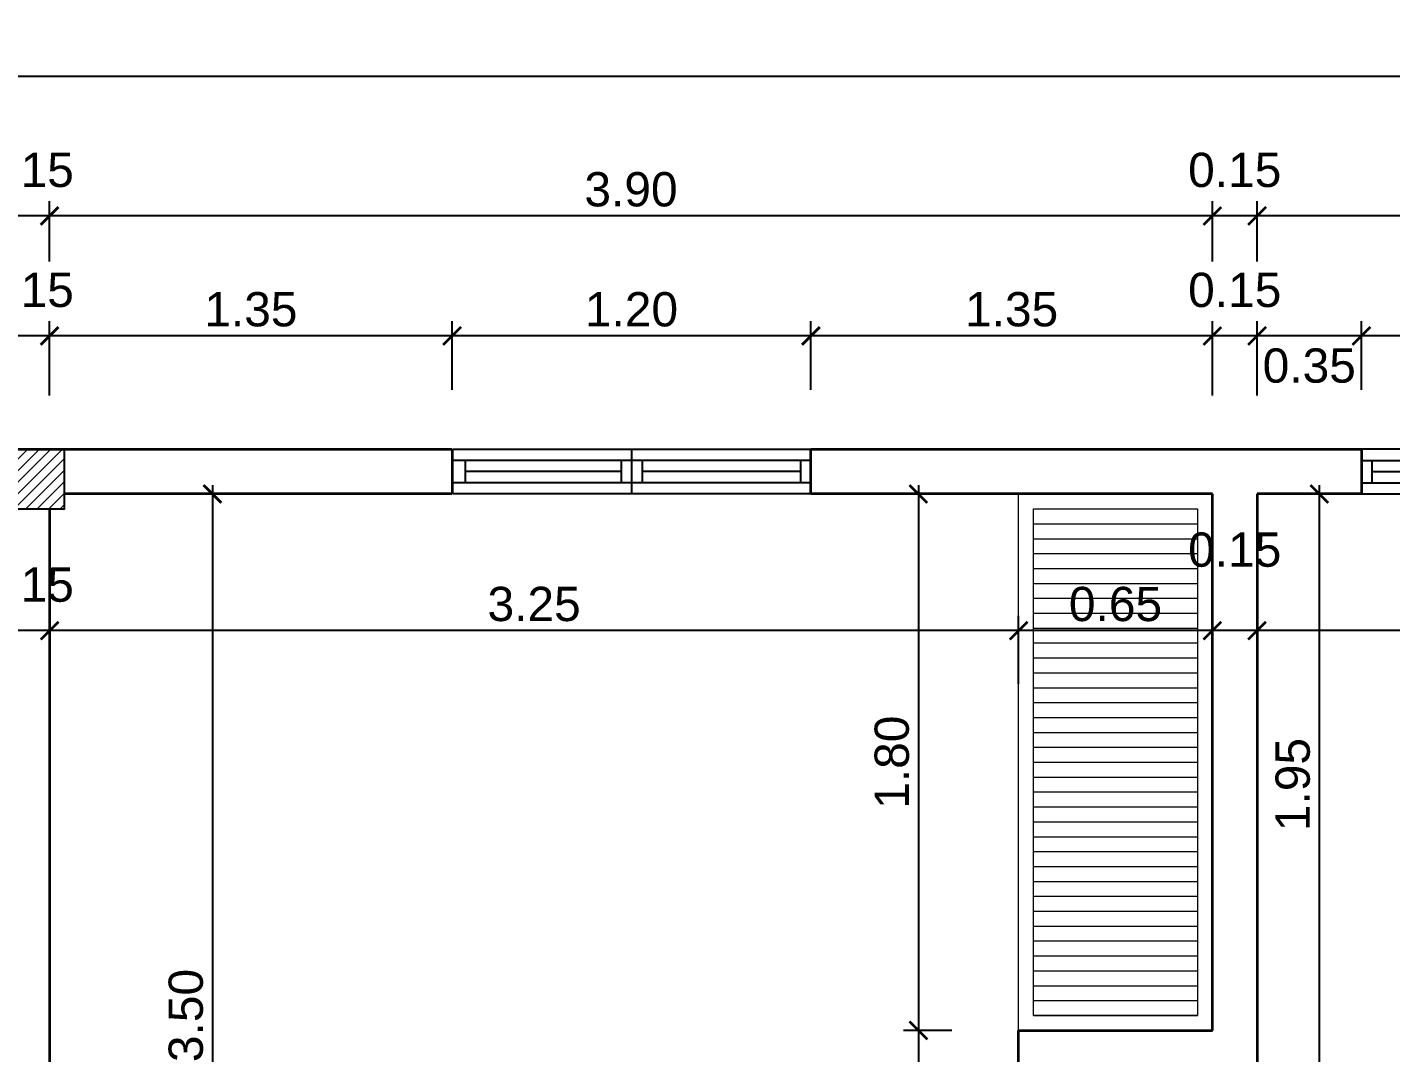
# Model space of a CAD drawing. Header units: feet. Extents: x -417 to 46, y -646 to -218.
# Drawn here: x -93.92 to -89.347, y -507.96 to -504.519 of the extents above; entities that cross this region are included whole.
import ezdxf

# ---------------------------------------------------------------- set-up
doc = ezdxf.new("R2010")
doc.units = ezdxf.units.FT
doc.header["$MEASUREMENT"] = 0
for name, color, linetype, lineweight in [('A-WALL', 4, 'Continuous', 25), ('closet', 8, 'Continuous', 5), ('DIM-COTAS', 1, 'Continuous', 5), ('Piso', 8, 'Continuous', 9), ('TXT', 2, 'Continuous', 9)]:
    doc.layers.add(name, color=color, linetype=linetype, lineweight=lineweight)
for name, color, linetype in [('columna', 9, 'Continuous'), ('DIM', 10, 'Continuous'), ('PERT-VENT', 2, 'Continuous')]:
    doc.layers.add(name, color=color, linetype=linetype)
doc.styles.add('ads', font='trebuc.ttf', dxfattribs={"height": 0.14})
doc.styles.get("Standard").update_dxf_attribs({"font": 'arial.ttf', "height": 0.115})
doc.dimstyles.new('KEILY', dxfattribs={"dimtxt": 0.115, "dimasz": 0.06, "dimexe": 0.05, "dimexo": 0.2, "dimgap": 0.03, "dimtad": 1, "dimzin": 1, "dimdsep": 46, "dimtxsty": 'Standard', "dimblk": 'ARCHTICK', "dimcen": 2.5, "dimdle": 0.03, "dimclrd": 256, "dimclre": 256, "dimclrt": 7, "dimadec": 0, "dimazin": 0, "dimtfac": 1, "dimtmove": 2, "dimatfit": 3, "dimfxl": 0.2, "dimfxlon": 1, "dimtolj": 1, "dimtzin": 1, "dimarcsym": 0})

# ---------------------------------------------------------------- blocks, each defined once
blk = doc.blocks.new('A$C59FC24C1')
at = {"layer": 'PERT-VENT', "extrusion": (-2.36783e-12, 8.94772e-16, -1)}
for p, q in [((0, 0), (0, 1.2)), ((0.0375, 1.2), (0.0375, 0)), ((0.1125, 1.2), (0.1125, 0)), ((0.15, 1.2), (0.15, 0)), ((0.0375, 1.165), (0.1125, 1.165)), ((0.0375, 1.165), (0.1125, 1.165)), ((0.075, 1.165), (0.075, 0.635)), ((0.15, 0.6), (0, 0.6)), ((0.1125, 0.635), (0.0375, 0.635)), ((0.1125, 0.565), (0.0375, 0.565)), ((0.075, 0.565), (0.075, 0.0404)), ((0.0375, 0.0404), (0.1125, 0.0404))]:
    blk.add_line(p, q, dxfattribs=at)
blk = doc.blocks.new('_ArchTick')
at = {"layer": 'DIM-COTAS', "color": 0, "const_width": 0.15}
blk.add_lwpolyline([(-0.5, -0.5), (0.5, 0.5)], dxfattribs=at)
blk = doc.blocks.new('*D2155')
at = {"layer": 'Defpoints', "color": 0, "transparency": 16777216}
for p in [(-89.4454, -505.5546), (-89.4454, -505.935), (-88.2454, -505.935)]:
    blk.add_point(p, dxfattribs=at)
at = {"layer": 'DIM', "lineweight": -2, "transparency": 16777216}
for p, q in [((-89.4454, -505.735), (-89.4454, -505.5046)), ((-88.2454, -505.735), (-88.2454, -505.5046)), ((-88.2154, -505.5546), (-89.4754, -505.5546))]:
    blk.add_line(p, q, dxfattribs=at)
at = {"layer": 'DIM', "lineweight": -2, "transparency": 16777216, "xscale": 0.06, "yscale": 0.06, "zscale": 0.06, "rotation": 180}
blk.add_blockref('_ArchTick', (-89.4454, -505.5546), dxfattribs=at)
at = {"layer": 'DIM', "lineweight": -2, "transparency": 16777216, "xscale": 0.06, "yscale": 0.06, "zscale": 0.06}
blk.add_blockref('_ArchTick', (-88.2454, -505.5546), dxfattribs=at)
at = {"layer": 'DIM', "color": 7, "transparency": 16777216, "insert": (-88.8454, -505.4659), "char_height": 0.115, "attachment_point": 5}
blk.add_mtext('\\A1;1.20', dxfattribs=at)
blk = doc.blocks.new('*D2156')
at = {"layer": 'Defpoints', "color": 0, "transparency": 16777216}
for p in [(-89.7954, -505.5546), (-89.4454, -505.935), (-89.7954, -506.085)]:
    blk.add_point(p, dxfattribs=at)
at = {"layer": 'DIM', "lineweight": -2, "transparency": 16777216}
for p, q in [((-89.7954, -505.7546), (-89.7954, -505.5046)), ((-89.4454, -505.735), (-89.4454, -505.5046)), ((-89.4154, -505.5546), (-89.8254, -505.5546))]:
    blk.add_line(p, q, dxfattribs=at)
at = {"layer": 'DIM', "lineweight": -2, "transparency": 16777216, "xscale": 0.06, "yscale": 0.06, "zscale": 0.06, "rotation": 180}
blk.add_blockref('_ArchTick', (-89.7954, -505.5546), dxfattribs=at)
at = {"layer": 'DIM', "lineweight": -2, "transparency": 16777216, "xscale": 0.06, "yscale": 0.06, "zscale": 0.06}
blk.add_blockref('_ArchTick', (-89.4454, -505.5546), dxfattribs=at)
at = {"layer": 'DIM', "color": 7, "transparency": 16777216, "insert": (-89.6204, -505.6547), "char_height": 0.115, "attachment_point": 5}
blk.add_mtext('\\A1;0.35', dxfattribs=at)
blk = doc.blocks.new('*D2147')
at = {"layer": 'Defpoints', "color": 0, "transparency": 16777216}
for p in [(-89.9454, -505.5546), (-89.9454, -506.085), (-89.7954, -506.085)]:
    blk.add_point(p, dxfattribs=at)
at = {"layer": 'DIM', "lineweight": -2, "transparency": 16777216}
for p, q in [((-89.9454, -505.7546), (-89.9454, -505.5046)), ((-89.7954, -505.7546), (-89.7954, -505.5046)), ((-89.7654, -505.5546), (-89.9754, -505.5546))]:
    blk.add_line(p, q, dxfattribs=at)
at = {"layer": 'DIM', "lineweight": -2, "transparency": 16777216, "xscale": 0.06, "yscale": 0.06, "zscale": 0.06, "rotation": 180}
blk.add_blockref('_ArchTick', (-89.9454, -505.5546), dxfattribs=at)
at = {"layer": 'DIM', "lineweight": -2, "transparency": 16777216, "xscale": 0.06, "yscale": 0.06, "zscale": 0.06}
blk.add_blockref('_ArchTick', (-89.7954, -505.5546), dxfattribs=at)
at = {"layer": 'DIM', "color": 7, "transparency": 16777216, "insert": (-89.8704, -505.4009), "char_height": 0.115, "attachment_point": 5}
blk.add_mtext('\\A1;0.15', dxfattribs=at)
blk = doc.blocks.new('*D2148')
at = {"layer": 'Defpoints', "color": 0, "transparency": 16777216}
for p in [(-91.2922, -505.5546), (-91.2922, -505.935), (-89.9454, -506.085)]:
    blk.add_point(p, dxfattribs=at)
at = {"layer": 'DIM', "lineweight": -2, "transparency": 16777216}
for p, q in [((-91.2922, -505.735), (-91.2922, -505.5046)), ((-89.9454, -505.7546), (-89.9454, -505.5046)), ((-89.9154, -505.5546), (-91.3222, -505.5546))]:
    blk.add_line(p, q, dxfattribs=at)
at = {"layer": 'DIM', "lineweight": -2, "transparency": 16777216, "xscale": 0.06, "yscale": 0.06, "zscale": 0.06, "rotation": 180}
blk.add_blockref('_ArchTick', (-91.2922, -505.5546), dxfattribs=at)
at = {"layer": 'DIM', "lineweight": -2, "transparency": 16777216, "xscale": 0.06, "yscale": 0.06, "zscale": 0.06}
blk.add_blockref('_ArchTick', (-89.9454, -505.5546), dxfattribs=at)
at = {"layer": 'DIM', "color": 7, "transparency": 16777216, "insert": (-90.6188, -505.4658), "char_height": 0.115, "attachment_point": 5}
blk.add_mtext('\\A1;1.35', dxfattribs=at)
blk = doc.blocks.new('*D2149')
at = {"layer": 'Defpoints', "color": 0, "transparency": 16777216}
for p in [(-92.4954, -505.5546), (-92.4954, -505.935), (-91.2922, -505.935)]:
    blk.add_point(p, dxfattribs=at)
at = {"layer": 'DIM', "lineweight": -2, "transparency": 16777216}
for p, q in [((-92.4954, -505.735), (-92.4954, -505.5046)), ((-91.2922, -505.735), (-91.2922, -505.5046)), ((-91.2622, -505.5546), (-92.5254, -505.5546))]:
    blk.add_line(p, q, dxfattribs=at)
at = {"layer": 'DIM', "lineweight": -2, "transparency": 16777216, "xscale": 0.06, "yscale": 0.06, "zscale": 0.06, "rotation": 180}
blk.add_blockref('_ArchTick', (-92.4954, -505.5546), dxfattribs=at)
at = {"layer": 'DIM', "lineweight": -2, "transparency": 16777216, "xscale": 0.06, "yscale": 0.06, "zscale": 0.06}
blk.add_blockref('_ArchTick', (-91.2922, -505.5546), dxfattribs=at)
at = {"layer": 'DIM', "color": 7, "transparency": 16777216, "insert": (-91.8938, -505.4659), "char_height": 0.115, "attachment_point": 5}
blk.add_mtext('\\A1;1.20', dxfattribs=at)
blk = doc.blocks.new('*D2150')
at = {"layer": 'Defpoints', "color": 0, "transparency": 16777216}
for p in [(-93.8454, -505.5546), (-92.4954, -505.935), (-93.8454, -506.085)]:
    blk.add_point(p, dxfattribs=at)
at = {"layer": 'DIM', "lineweight": -2, "transparency": 16777216}
for p, q in [((-93.8454, -505.7546), (-93.8454, -505.5046)), ((-92.4954, -505.735), (-92.4954, -505.5046)), ((-92.4654, -505.5546), (-93.8754, -505.5546))]:
    blk.add_line(p, q, dxfattribs=at)
at = {"layer": 'DIM', "lineweight": -2, "transparency": 16777216, "xscale": 0.06, "yscale": 0.06, "zscale": 0.06, "rotation": 180}
blk.add_blockref('_ArchTick', (-93.8454, -505.5546), dxfattribs=at)
at = {"layer": 'DIM', "lineweight": -2, "transparency": 16777216, "xscale": 0.06, "yscale": 0.06, "zscale": 0.06}
blk.add_blockref('_ArchTick', (-92.4954, -505.5546), dxfattribs=at)
at = {"layer": 'DIM', "color": 7, "transparency": 16777216, "insert": (-93.1704, -505.4658), "char_height": 0.115, "attachment_point": 5}
blk.add_mtext('\\A1;1.35', dxfattribs=at)
blk = doc.blocks.new('*D2151')
at = {"layer": 'Defpoints', "color": 0, "transparency": 16777216}
for p in [(-93.9954, -505.5546), (-93.9954, -505.935), (-93.8454, -506.085)]:
    blk.add_point(p, dxfattribs=at)
at = {"layer": 'DIM', "lineweight": -2, "transparency": 16777216}
for p, q in [((-93.9954, -505.735), (-93.9954, -505.5046)), ((-93.8454, -505.7546), (-93.8454, -505.5046)), ((-93.8154, -505.5546), (-94.0254, -505.5546))]:
    blk.add_line(p, q, dxfattribs=at)
at = {"layer": 'DIM', "lineweight": -2, "transparency": 16777216, "xscale": 0.06, "yscale": 0.06, "zscale": 0.06, "rotation": 180}
blk.add_blockref('_ArchTick', (-93.9954, -505.5546), dxfattribs=at)
at = {"layer": 'DIM', "lineweight": -2, "transparency": 16777216, "xscale": 0.06, "yscale": 0.06, "zscale": 0.06}
blk.add_blockref('_ArchTick', (-93.8454, -505.5546), dxfattribs=at)
at = {"layer": 'DIM', "color": 7, "transparency": 16777216, "insert": (-93.9204, -505.4009), "char_height": 0.115, "attachment_point": 5}
blk.add_mtext('\\A1;0.15', dxfattribs=at)
blk = doc.blocks.new('*D2142')
at = {"layer": 'Defpoints', "color": 0, "transparency": 16777216}
for p in [(-89.7954, -505.1519), (-89.7954, -505.5046), (-86.5454, -505.5046)]:
    blk.add_point(p, dxfattribs=at)
at = {"layer": 'DIM', "lineweight": -2, "transparency": 16777216}
for p, q in [((-89.7954, -505.3046), (-89.7954, -505.1019)), ((-86.5454, -505.3046), (-86.5454, -505.1019)), ((-86.5154, -505.1519), (-89.8254, -505.1519))]:
    blk.add_line(p, q, dxfattribs=at)
at = {"layer": 'DIM', "lineweight": -2, "transparency": 16777216, "xscale": 0.06, "yscale": 0.06, "zscale": 0.06, "rotation": 180}
blk.add_blockref('_ArchTick', (-89.7954, -505.1519), dxfattribs=at)
at = {"layer": 'DIM', "lineweight": -2, "transparency": 16777216, "xscale": 0.06, "yscale": 0.06, "zscale": 0.06}
blk.add_blockref('_ArchTick', (-86.5454, -505.1519), dxfattribs=at)
at = {"layer": 'DIM', "color": 7, "transparency": 16777216, "insert": (-88.1704, -505.0632), "char_height": 0.115, "attachment_point": 5}
blk.add_mtext('\\A1;3.25', dxfattribs=at)
blk = doc.blocks.new('*D2143')
at = {"layer": 'Defpoints', "color": 0, "transparency": 16777216}
for p in [(-89.9454, -505.1519), (-89.9454, -505.5046), (-89.7954, -505.5046)]:
    blk.add_point(p, dxfattribs=at)
at = {"layer": 'DIM', "lineweight": -2, "transparency": 16777216}
for p, q in [((-89.9454, -505.3046), (-89.9454, -505.1019)), ((-89.7954, -505.3046), (-89.7954, -505.1019)), ((-89.7654, -505.1519), (-89.9754, -505.1519))]:
    blk.add_line(p, q, dxfattribs=at)
at = {"layer": 'DIM', "lineweight": -2, "transparency": 16777216, "xscale": 0.06, "yscale": 0.06, "zscale": 0.06, "rotation": 180}
blk.add_blockref('_ArchTick', (-89.9454, -505.1519), dxfattribs=at)
at = {"layer": 'DIM', "lineweight": -2, "transparency": 16777216, "xscale": 0.06, "yscale": 0.06, "zscale": 0.06}
blk.add_blockref('_ArchTick', (-89.7954, -505.1519), dxfattribs=at)
at = {"layer": 'DIM', "color": 7, "transparency": 16777216, "insert": (-89.8704, -504.9982), "char_height": 0.115, "attachment_point": 5}
blk.add_mtext('\\A1;0.15', dxfattribs=at)
blk = doc.blocks.new('*D2144')
at = {"layer": 'Defpoints', "color": 0, "transparency": 16777216}
for p in [(-93.8454, -505.1519), (-93.8454, -505.5046), (-89.9454, -505.5046)]:
    blk.add_point(p, dxfattribs=at)
at = {"layer": 'DIM', "lineweight": -2, "transparency": 16777216}
for p, q in [((-93.8454, -505.3046), (-93.8454, -505.1019)), ((-89.9454, -505.3046), (-89.9454, -505.1019)), ((-89.9154, -505.1519), (-93.8754, -505.1519))]:
    blk.add_line(p, q, dxfattribs=at)
at = {"layer": 'DIM', "lineweight": -2, "transparency": 16777216, "xscale": 0.06, "yscale": 0.06, "zscale": 0.06, "rotation": 180}
blk.add_blockref('_ArchTick', (-93.8454, -505.1519), dxfattribs=at)
at = {"layer": 'DIM', "lineweight": -2, "transparency": 16777216, "xscale": 0.06, "yscale": 0.06, "zscale": 0.06}
blk.add_blockref('_ArchTick', (-89.9454, -505.1519), dxfattribs=at)
at = {"layer": 'DIM', "color": 7, "transparency": 16777216, "insert": (-91.8954, -505.0632), "char_height": 0.115, "attachment_point": 5}
blk.add_mtext('\\A1;3.90', dxfattribs=at)
blk = doc.blocks.new('*D2145')
at = {"layer": 'Defpoints', "color": 0, "transparency": 16777216}
for p in [(-93.9954, -505.1519), (-93.9954, -505.5046), (-93.8454, -505.5046)]:
    blk.add_point(p, dxfattribs=at)
at = {"layer": 'DIM', "lineweight": -2, "transparency": 16777216}
for p, q in [((-93.9954, -505.3046), (-93.9954, -505.1019)), ((-93.8454, -505.3046), (-93.8454, -505.1019)), ((-93.8154, -505.1519), (-94.0254, -505.1519))]:
    blk.add_line(p, q, dxfattribs=at)
at = {"layer": 'DIM', "lineweight": -2, "transparency": 16777216, "xscale": 0.06, "yscale": 0.06, "zscale": 0.06, "rotation": 180}
blk.add_blockref('_ArchTick', (-93.9954, -505.1519), dxfattribs=at)
at = {"layer": 'DIM', "lineweight": -2, "transparency": 16777216, "xscale": 0.06, "yscale": 0.06, "zscale": 0.06}
blk.add_blockref('_ArchTick', (-93.8454, -505.1519), dxfattribs=at)
at = {"layer": 'DIM', "color": 7, "transparency": 16777216, "insert": (-93.9204, -504.9982), "char_height": 0.115, "attachment_point": 5}
blk.add_mtext('\\A1;0.15', dxfattribs=at)
blk = doc.blocks.new('*D2157')
at = {"layer": 'Defpoints', "color": 0, "transparency": 16777216}
for p in [(-86.3954, -504.6829), (-108.1954, -505.1519), (-86.3954, -505.1519)]:
    blk.add_point(p, dxfattribs=at)
at = {"layer": 'DIM', "lineweight": -2, "transparency": 16777216}
for p, q in [((-108.1954, -504.8829), (-108.1954, -504.6329)), ((-86.3954, -504.8829), (-86.3954, -504.6329)), ((-108.2254, -504.6829), (-86.3654, -504.6829))]:
    blk.add_line(p, q, dxfattribs=at)
at = {"layer": 'DIM', "lineweight": -2, "transparency": 16777216, "xscale": 0.06, "yscale": 0.06, "zscale": 0.06, "rotation": 180}
blk.add_blockref('_ArchTick', (-108.1954, -504.6829), dxfattribs=at)
at = {"layer": 'DIM', "lineweight": -2, "transparency": 16777216, "xscale": 0.06, "yscale": 0.06, "zscale": 0.06}
blk.add_blockref('_ArchTick', (-86.3954, -504.6829), dxfattribs=at)
at = {"layer": 'DIM', "color": 7, "transparency": 16777216, "insert": (-97.2954, -504.5942), "char_height": 0.115, "attachment_point": 5}
blk.add_mtext('\\A1;21.80', dxfattribs=at)
blk = doc.blocks.new('*D2379')
at = {"layer": 'Defpoints', "color": 0, "transparency": 16777216}
for p in [(-89.7954, -506.085), (-89.7954, -508.035), (-89.5867, -508.035)]:
    blk.add_point(p, dxfattribs=at)
at = {"layer": 'DIM', "lineweight": -2, "transparency": 16777216}
for p, q in [((-89.5867, -506.055), (-89.5867, -508.065)), ((-89.5954, -506.085), (-89.5367, -506.085)), ((-89.5954, -508.035), (-89.5367, -508.035))]:
    blk.add_line(p, q, dxfattribs=at)
at = {"layer": 'DIM', "lineweight": -2, "transparency": 16777216, "xscale": 0.06, "yscale": 0.06, "zscale": 0.06}
for p, rotation in [((-89.5867, -506.085), 90), ((-89.5867, -508.035), 270)]:
    blk.add_blockref('_ArchTick', p, dxfattribs=dict(at, rotation=rotation))
at = {"layer": 'DIM', "color": 7, "transparency": 16777216, "insert": (-89.6754, -507.06), "char_height": 0.115, "attachment_point": 5, "rotation": 90}
blk.add_mtext('\\A1;1.95', dxfattribs=at)
blk = doc.blocks.new('*D2389')
at = {"layer": 'Defpoints', "color": 0, "transparency": 16777216}
for p in [(-90.6188, -506.085), (-90.9314, -507.885), (-90.6188, -507.885)]:
    blk.add_point(p, dxfattribs=at)
at = {"layer": 'DIM', "lineweight": -2, "transparency": 16777216}
for p, q in [((-90.9314, -506.055), (-90.9314, -507.915)), ((-90.8188, -506.085), (-90.9814, -506.085)), ((-90.8188, -507.885), (-90.9814, -507.885))]:
    blk.add_line(p, q, dxfattribs=at)
at = {"layer": 'DIM', "lineweight": -2, "transparency": 16777216, "xscale": 0.06, "yscale": 0.06, "zscale": 0.06}
for p, rotation in [((-90.9314, -506.085), 90), ((-90.9314, -507.885), 270)]:
    blk.add_blockref('_ArchTick', p, dxfattribs=dict(at, rotation=rotation))
at = {"layer": 'DIM', "color": 7, "transparency": 16777216, "insert": (-91.0201, -506.985), "char_height": 0.115, "attachment_point": 5, "rotation": 90}
blk.add_mtext('\\A1;1.80', dxfattribs=at)
blk = doc.blocks.new('*D2390')
at = {"layer": 'Defpoints', "color": 0, "transparency": 16777216}
for p in [(-90.6188, -507.885), (-91.5719, -509.585), (-90.9314, -509.585)]:
    blk.add_point(p, dxfattribs=at)
at = {"layer": 'DIM', "lineweight": -2, "transparency": 16777216}
for p, q in [((-90.8188, -507.885), (-90.9814, -507.885)), ((-90.9314, -507.855), (-90.9314, -509.615)), ((-91.1314, -509.585), (-90.8814, -509.585))]:
    blk.add_line(p, q, dxfattribs=at)
at = {"layer": 'DIM', "lineweight": -2, "transparency": 16777216, "xscale": 0.06, "yscale": 0.06, "zscale": 0.06}
for p, rotation in [((-90.9314, -507.885), 90), ((-90.9314, -509.585), 270)]:
    blk.add_blockref('_ArchTick', p, dxfattribs=dict(at, rotation=rotation))
at = {"layer": 'DIM', "color": 7, "transparency": 16777216, "insert": (-91.0201, -508.735), "char_height": 0.115, "attachment_point": 5, "rotation": 90}
blk.add_mtext('\\A1;1.70', dxfattribs=at)
blk = doc.blocks.new('*D2399')
at = {"layer": 'Defpoints', "color": 0, "transparency": 16777216}
for p in [(-93.8454, -506.085), (-93.8454, -509.585), (-93.2993, -509.585)]:
    blk.add_point(p, dxfattribs=at)
at = {"layer": 'DIM', "lineweight": -2, "transparency": 16777216}
for p, q in [((-93.2993, -506.055), (-93.2993, -509.615)), ((-93.4993, -506.085), (-93.2493, -506.085)), ((-93.4993, -509.585), (-93.2493, -509.585))]:
    blk.add_line(p, q, dxfattribs=at)
at = {"layer": 'DIM', "lineweight": -2, "transparency": 16777216, "xscale": 0.06, "yscale": 0.06, "zscale": 0.06}
for p, rotation in [((-93.2993, -506.085), 90), ((-93.2993, -509.585), 270)]:
    blk.add_blockref('_ArchTick', p, dxfattribs=dict(at, rotation=rotation))
at = {"layer": 'DIM', "color": 7, "transparency": 16777216, "insert": (-93.388, -507.835), "char_height": 0.115, "attachment_point": 5, "rotation": 90}
blk.add_mtext('\\A1;3.50', dxfattribs=at)
blk = doc.blocks.new('*D2431')
at = {"layer": 'Defpoints', "color": 0, "transparency": 16777216}
for p in [(-89.7954, -506.4963), (-86.5454, -506.4963), (-89.7954, -506.5436)]:
    blk.add_point(p, dxfattribs=at)
at = {"layer": 'DIM', "lineweight": -2, "transparency": 16777216}
for p, q in [((-86.5154, -506.5436), (-89.8254, -506.5436)), ((-89.7954, -506.5436), (-89.7954, -506.5936)), ((-86.5454, -506.5436), (-86.5454, -506.5936))]:
    blk.add_line(p, q, dxfattribs=at)
at = {"layer": 'DIM', "lineweight": -2, "transparency": 16777216, "xscale": 0.06, "yscale": 0.06, "zscale": 0.06, "rotation": 180}
blk.add_blockref('_ArchTick', (-89.7954, -506.5436), dxfattribs=at)
at = {"layer": 'DIM', "lineweight": -2, "transparency": 16777216, "xscale": 0.06, "yscale": 0.06, "zscale": 0.06}
blk.add_blockref('_ArchTick', (-86.5454, -506.5436), dxfattribs=at)
at = {"layer": 'DIM', "color": 7, "transparency": 16777216, "insert": (-88.1704, -506.4548), "char_height": 0.115, "attachment_point": 5}
blk.add_mtext('\\A1;3.25', dxfattribs=at)
blk = doc.blocks.new('*D2432')
at = {"layer": 'Defpoints', "color": 0, "transparency": 16777216}
for p in [(-89.7954, -506.4963), (-89.9454, -506.5436), (-89.9454, -506.7798)]:
    blk.add_point(p, dxfattribs=at)
at = {"layer": 'DIM', "lineweight": -2, "transparency": 16777216}
for p, q in [((-89.9454, -506.5798), (-89.9454, -506.4936)), ((-89.7654, -506.5436), (-89.9754, -506.5436)), ((-89.7954, -506.5436), (-89.7954, -506.5936))]:
    blk.add_line(p, q, dxfattribs=at)
at = {"layer": 'DIM', "lineweight": -2, "transparency": 16777216, "xscale": 0.06, "yscale": 0.06, "zscale": 0.06, "rotation": 180}
blk.add_blockref('_ArchTick', (-89.9454, -506.5436), dxfattribs=at)
at = {"layer": 'DIM', "lineweight": -2, "transparency": 16777216, "xscale": 0.06, "yscale": 0.06, "zscale": 0.06}
blk.add_blockref('_ArchTick', (-89.7954, -506.5436), dxfattribs=at)
at = {"layer": 'DIM', "color": 7, "transparency": 16777216, "insert": (-89.8704, -506.2724), "char_height": 0.115, "attachment_point": 5}
blk.add_mtext('\\A1;0.15', dxfattribs=at)
blk = doc.blocks.new('*D2433')
at = {"layer": 'Defpoints', "color": 0, "transparency": 16777216}
for p in [(-90.5954, -506.5436), (-89.9454, -506.7798), (-90.5954, -506.9216)]:
    blk.add_point(p, dxfattribs=at)
at = {"layer": 'DIM', "lineweight": -2, "transparency": 16777216}
for p, q in [((-90.5954, -506.7216), (-90.5954, -506.4936)), ((-89.9454, -506.5798), (-89.9454, -506.4936)), ((-89.9154, -506.5436), (-90.6254, -506.5436))]:
    blk.add_line(p, q, dxfattribs=at)
at = {"layer": 'DIM', "lineweight": -2, "transparency": 16777216, "xscale": 0.06, "yscale": 0.06, "zscale": 0.06, "rotation": 180}
blk.add_blockref('_ArchTick', (-90.5954, -506.5436), dxfattribs=at)
at = {"layer": 'DIM', "lineweight": -2, "transparency": 16777216, "xscale": 0.06, "yscale": 0.06, "zscale": 0.06}
blk.add_blockref('_ArchTick', (-89.9454, -506.5436), dxfattribs=at)
at = {"layer": 'DIM', "color": 7, "transparency": 16777216, "insert": (-90.2704, -506.4549), "char_height": 0.115, "attachment_point": 5}
blk.add_mtext('\\A1;0.65', dxfattribs=at)
blk = doc.blocks.new('*D2434')
at = {"layer": 'Defpoints', "color": 0, "transparency": 16777216}
for p in [(-93.9954, -506.5436), (-93.9954, -506.8901), (-93.8454, -506.9216)]:
    blk.add_point(p, dxfattribs=at)
at = {"layer": 'DIM', "lineweight": -2, "transparency": 16777216}
for p, q in [((-93.9954, -506.6901), (-93.9954, -506.4936)), ((-93.8454, -506.7216), (-93.8454, -506.4936)), ((-93.8154, -506.5436), (-94.0254, -506.5436))]:
    blk.add_line(p, q, dxfattribs=at)
at = {"layer": 'DIM', "lineweight": -2, "transparency": 16777216, "xscale": 0.06, "yscale": 0.06, "zscale": 0.06, "rotation": 180}
blk.add_blockref('_ArchTick', (-93.9954, -506.5436), dxfattribs=at)
at = {"layer": 'DIM', "lineweight": -2, "transparency": 16777216, "xscale": 0.06, "yscale": 0.06, "zscale": 0.06}
blk.add_blockref('_ArchTick', (-93.8454, -506.5436), dxfattribs=at)
at = {"layer": 'DIM', "color": 7, "transparency": 16777216, "insert": (-93.9204, -506.3899), "char_height": 0.115, "attachment_point": 5}
blk.add_mtext('\\A1;0.15', dxfattribs=at)
blk = doc.blocks.new('*D2436')
at = {"layer": 'Defpoints', "color": 0, "transparency": 16777216}
for p in [(-93.8454, -506.5436), (-90.5954, -506.9216), (-93.8454, -507.0831)]:
    blk.add_point(p, dxfattribs=at)
at = {"layer": 'DIM', "lineweight": -2, "transparency": 16777216}
for p, q in [((-93.8454, -506.7436), (-93.8454, -506.4936)), ((-90.5954, -506.7216), (-90.5954, -506.4936)), ((-90.5654, -506.5436), (-93.8754, -506.5436))]:
    blk.add_line(p, q, dxfattribs=at)
at = {"layer": 'DIM', "lineweight": -2, "transparency": 16777216, "xscale": 0.06, "yscale": 0.06, "zscale": 0.06, "rotation": 180}
blk.add_blockref('_ArchTick', (-93.8454, -506.5436), dxfattribs=at)
at = {"layer": 'DIM', "lineweight": -2, "transparency": 16777216, "xscale": 0.06, "yscale": 0.06, "zscale": 0.06}
blk.add_blockref('_ArchTick', (-90.5954, -506.5436), dxfattribs=at)
at = {"layer": 'DIM', "color": 7, "transparency": 16777216, "insert": (-92.2204, -506.4548), "char_height": 0.115, "attachment_point": 5}
blk.add_mtext('\\A1;3.25', dxfattribs=at)
blk = doc.blocks.new('A$C012446DC')
at = {"layer": 'Piso'}
h = blk.add_hatch(dxfattribs=at)
h.set_pattern_fill('ANSI31', color=256, scale=0.008571, angle=180)
h.set_pattern_definition([(225, (206536.064322, 1154820.960068), (0.0192434059784, -0.0192434059784), [])])
h.paths.add_polyline_path([(0, 0), (0.2, 0), (0.2, 0.2), (0, 0.2)])
at = {"layer": 'columna'}
blk.add_lwpolyline([(0.2, 0.2), (0, 0.2), (0, 0), (0.2, 0)], close=True, dxfattribs=at)
blk = doc.blocks.new('A$C791B5281')
blk.add_blockref('A$C012446DC', (8.3, 10.1, 1.2387))

msp = doc.modelspace()

# ---------------------------------------------------------------- hatches: boundary and pattern name
at = {"layer": 'Piso'}
h = msp.add_hatch(dxfattribs=at)
h.set_pattern_fill('ANSI31', color=256, scale=0.4, angle=315, style=0)
h.set_pattern_definition([(0, (-105.845364, -511.885), (2e-17, 0.05), [])])
h.paths.add_polyline_path([(-89.9954, -507.835), (-90.5454, -507.835), (-90.5454, -506.135), (-89.9954, -506.135)])

# ---------------------------------------------------------------- linework, layer by layer
at = {"layer": 'A-WALL', "lineweight": 35, "extrusion": (2.36783e-12, 8.94772e-16, -1)}
for p, q in [((-93.9954, -505.935), (-92.4954, -505.935)), ((-92.4954, -505.935), (-92.4954, -506.085)), ((-91.2922, -505.935), (-89.4454, -505.935)), ((-91.2922, -506.085), (-91.2922, -505.935)), ((-89.4454, -505.935), (-89.4454, -506.085)), ((-92.4954, -506.085), (-93.7954, -506.085)), ((-89.9454, -506.085), (-91.2922, -506.085)), ((-89.9454, -507.885), (-89.9454, -506.085)), ((-89.4454, -506.085), (-89.7954, -506.085)), ((-89.7954, -506.085), (-89.7954, -508.035)), ((-93.8454, -506.135), (-93.8454, -509.585)), ((-90.5954, -509.735), (-90.5954, -507.885)), ((-90.5954, -507.885), (-89.9454, -507.885))]:
    msp.add_line(p, q, dxfattribs=at)
at = {"layer": 'closet', "extrusion": (2.36783e-12, 8.94772e-16, -1)}
msp.add_line((-90.5954, -507.885), (-90.5954, -506.085), dxfattribs=at)
at = {"layer": 'Piso'}
msp.add_lwpolyline([(-89.9954, -507.835), (-90.5454, -507.835), (-90.5454, -506.135), (-89.9954, -506.135)], close=True, dxfattribs=at)

# ---------------------------------------------------------------- block references
at = {"rotation": 270}
msp.add_blockref('A$C59FC24C1', (-92.4922, -505.935), dxfattribs=at)
at = {"xscale": -1, "rotation": 90}
msp.add_blockref('A$C59FC24C1', (-88.2454, -505.935), dxfattribs=at)

# ---------------------------------------------------------------- dimensions: what is measured, and where the dimension line sits
at = {"layer": 'DIM'}
dim = msp.add_linear_dim(base=(-86.3954, -504.6829), p1=(-108.1954, -505.1519), p2=(-86.3954, -505.1519), dimstyle='KEILY', dxfattribs=at)
dim.commit()
dim.dimension.update_dxf_attribs({"geometry": '*D2157', "text_midpoint": (-97.2954, -504.5942)})
for base, p1, p2, angle, picture, middle in [((-93.9954, -505.1519), (-93.8454, -505.5046), (-93.9954, -505.5046), 180, '*D2145', (-93.9204, -504.9982)), ((-89.9454, -505.1519), (-89.7954, -505.5046), (-89.9454, -505.5046), 180, '*D2143', (-89.8704, -504.9982)), ((-93.8454, -505.1519), (-89.9454, -505.5046), (-93.8454, -505.5046), 180, '*D2144', (-91.8954, -505.0632)), ((-89.7954, -505.1519), (-86.5454, -505.5046), (-89.7954, -505.5046), 180, '*D2142', (-88.1704, -505.0632)), ((-93.9954, -505.5546), (-93.8454, -506.085), (-93.9954, -505.935), 180, '*D2151', (-93.9204, -505.4009)), ((-89.9454, -505.5546), (-89.7954, -506.085), (-89.9454, -506.085), 180, '*D2147', (-89.8704, -505.4009)), ((-93.8454, -505.5546), (-92.4954, -505.935), (-93.8454, -506.085), 180, '*D2150', (-93.1704, -505.4658)), ((-92.4954, -505.5546), (-91.2922, -505.935), (-92.4954, -505.935), 180, '*D2149', (-91.8938, -505.4659)), ((-91.2922, -505.5546), (-89.9454, -506.085), (-91.2922, -505.935), 180, '*D2148', (-90.6188, -505.4658)), ((-89.4454, -505.5546), (-88.2454, -505.935), (-89.4454, -505.935), 180, '*D2155', (-88.8454, -505.4659)), ((-90.9314, -507.885), (-90.6188, -506.085), (-90.6188, -507.885), 90, '*D2389', (-91.0201, -506.985)), ((-89.5867, -508.035), (-89.7954, -506.085), (-89.7954, -508.035), 90, '*D2379', (-89.6754, -507.06)), ((-89.9454, -506.5436), (-89.7954, -506.4963), (-89.9454, -506.7798), 180, '*D2432', (-89.8704, -506.2724)), ((-90.5954, -506.5436), (-89.9454, -506.7798), (-90.5954, -506.9216), 180, '*D2433', (-90.2704, -506.4549)), ((-89.7954, -506.5436), (-86.5454, -506.4963), (-89.7954, -506.4963), 180, '*D2431', (-88.1704, -506.4548)), ((-90.9314, -509.585), (-90.6188, -507.885), (-91.5719, -509.585), 90, '*D2390', (-91.0201, -508.735))]:
    dim = msp.add_linear_dim(base=base, p1=p1, p2=p2, angle=angle, dimstyle='KEILY', dxfattribs=at)
    dim.commit()
    dim.dimension.update_dxf_attribs({"geometry": picture, "text_midpoint": middle})
dim = msp.add_linear_dim(base=(-89.7954, -505.5546), p1=(-89.4454, -505.935), p2=(-89.7954, -506.085), angle=180, dimstyle='KEILY', dxfattribs=at)
dim.commit()
dim.dimension.update_dxf_attribs({"geometry": '*D2156', "text_midpoint": (-89.6204, -505.6547), "dimtype": 160})

# ---------------------------------------------------------------- next in the draw order: texts
at = {"layer": 'TXT', "insert": (-95.3291, -506.4135), "char_height": 0.1, "width": 2.838, "attachment_point": 2, "style": 'ads', "bg_fill": 2}
msp.add_mtext('LAVADO', dxfattribs=at)

# ---------------------------------------------------------------- next in the draw order: block references
msp.add_blockref('A$C791B5281', (-102.2954, -516.235, -1.2387))

# ---------------------------------------------------------------- next in the draw order: dimensions: what is measured, and where the dimension line sits
at = {"layer": 'DIM'}
for base, p1, p2, angle, picture, middle in [((-93.2993, -509.585), (-93.8454, -506.085), (-93.8454, -509.585), 90, '*D2399', (-93.388, -507.835)), ((-93.9954, -506.5436), (-93.8454, -506.9216), (-93.9954, -506.8901), 180, '*D2434', (-93.9204, -506.3899)), ((-93.8454, -506.5436), (-90.5954, -506.9216), (-93.8454, -507.0831), 180, '*D2436', (-92.2204, -506.4548))]:
    dim = msp.add_linear_dim(base=base, p1=p1, p2=p2, angle=angle, dimstyle='KEILY', dxfattribs=at)
    dim.commit()
    dim.dimension.update_dxf_attribs({"geometry": picture, "text_midpoint": middle})

doc.saveas('drawing.dxf')
